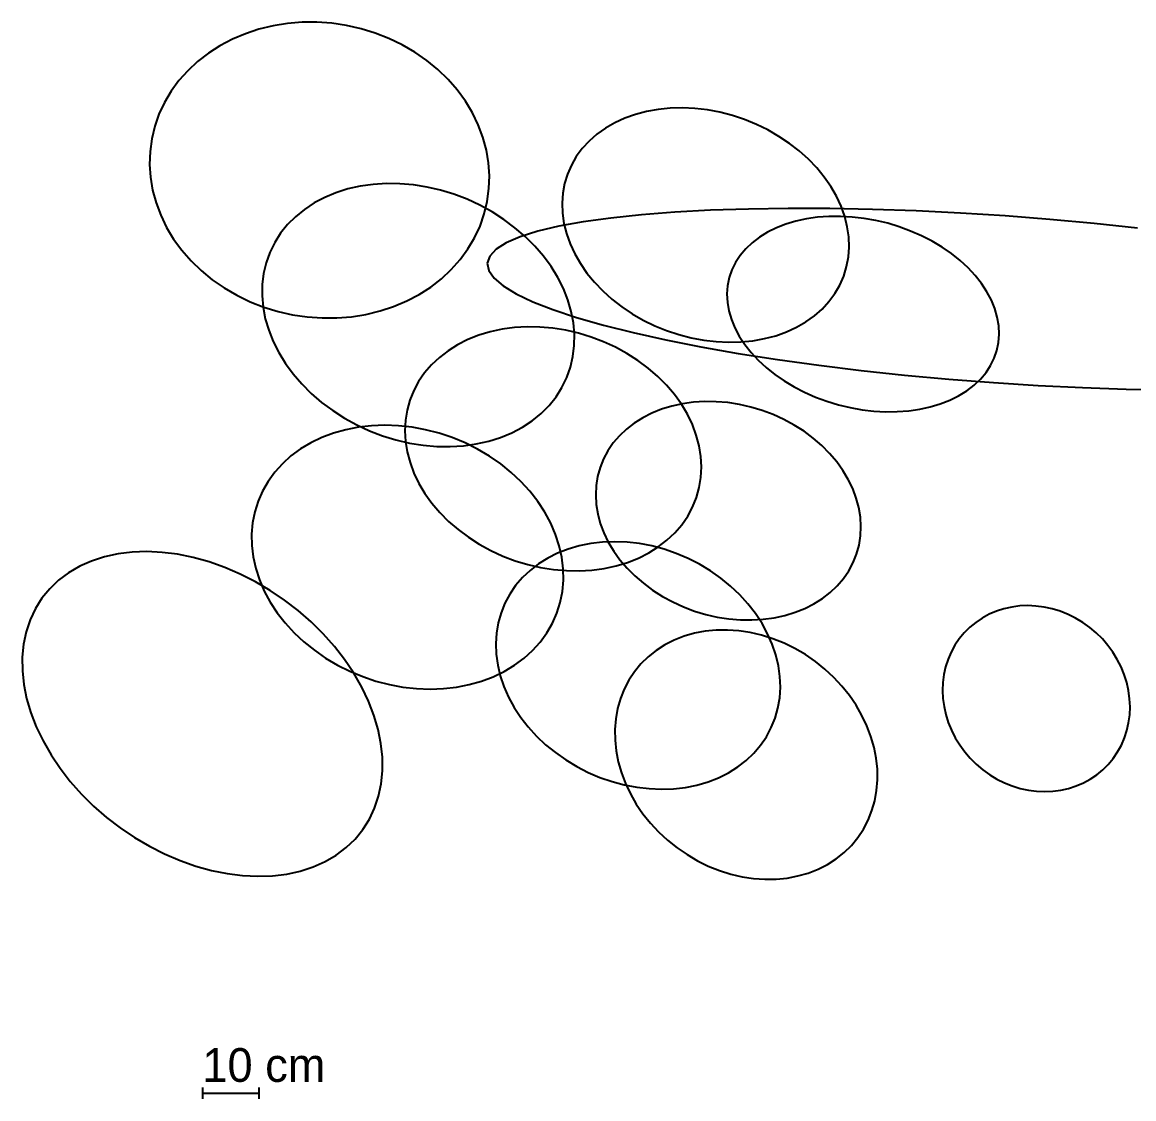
# Model space of a CAD drawing. Header units: metres. Extents: x -15408 to 24106, y -294024 to -273723.
# Drawn here: x -15408 to 4334, y -292849 to -273723 of the extents above; entities that cross this region are included whole.
import ezdxf

# ---------------------------------------------------------------- set-up
doc = ezdxf.new("R2010")
doc.units = ezdxf.units.M

msp = doc.modelspace()

# ---------------------------------------------------------------- linework, layer by layer
at = {"layer": 'LAYER'}
for p, q in [((-10952.88, -273786.1), (-11202.76, -273846.59)), ((-10696.73, -273745.11), (-10952.88, -273786.1)), ((-10436.24, -273723.95), (-10696.73, -273745.11)), ((-10173.41, -273722.77), (-10436.24, -273723.95)), ((-9910.24, -273741.59), (-10173.41, -273722.77)), ((-9648.72, -273780.25), (-9910.24, -273741.59)), ((-9390.85, -273838.47), (-9648.72, -273780.25)), ((-11444.46, -273926.14), (-11676.14, -274024.13)), ((-11202.76, -273846.59), (-11444.46, -273926.14)), ((-9138.59, -273915.8), (-9390.85, -273838.47)), ((-8893.86, -274011.66), (-9138.59, -273915.8)), ((-8658.52, -274125.31), (-8893.86, -274011.66)), ((-11896.04, -274139.82), (-12102.48, -274272.33)), ((-11676.14, -274024.13), (-11896.04, -274139.82)), ((-8434.37, -274255.89), (-8658.52, -274125.31)), ((-12102.48, -274272.33), (-12293.89, -274420.65)), ((-8223.1, -274402.4), (-8434.37, -274255.89)), ((-8026.34, -274563.74), (-8223.1, -274402.4)), ((-12468.83, -274583.65), (-12625.94, -274760.09)), ((-12293.89, -274420.65), (-12468.83, -274583.65)), ((-7845.57, -274738.66), (-8026.34, -274563.74)), ((-12625.94, -274760.09), (-12764.05, -274948.64)), ((-7682.17, -274925.85), (-7845.57, -274738.66)), ((-12764.05, -274948.64), (-12882.09, -275147.84)), ((-7537.38, -275123.88), (-7682.17, -274925.85)), ((-12882.09, -275147.84), (-12979.18, -275356.19)), ((-7412.31, -275331.23), (-7537.38, -275123.88)), ((-12979.18, -275356.19), (-13054.56, -275572.1)), ((-7307.91, -275546.34), (-7412.31, -275331.23)), ((-4516.68, -275359.89), (-4705.83, -275427.03)), ((-4318.05, -275307.7), (-4516.68, -275359.89)), ((-4111.45, -275270.88), (-4318.05, -275307.7)), ((-3898.46, -275249.7), (-4111.45, -275270.88)), ((-3680.69, -275244.32), (-3898.46, -275249.7)), ((-3459.79, -275254.78), (-3680.69, -275244.32)), ((-3237.46, -275281.01), (-3459.79, -275254.78)), ((-3015.39, -275322.8), (-3237.46, -275281.01)), ((-2795.26, -275379.83), (-3015.39, -275322.8)), ((-2578.75, -275451.67), (-2795.26, -275379.83)), ((-13054.56, -275572.1), (-13107.67, -275793.93)), ((-7224.97, -275767.56), (-7307.91, -275546.34)), ((-4884.05, -275508.63), (-5050, -275604.06)), ((-4705.83, -275427.03), (-4884.05, -275508.63)), ((-2367.5, -275537.78), (-2578.75, -275451.67)), ((-2163.13, -275637.5), (-2367.5, -275537.78)), ((-13107.67, -275793.93), (-13138.11, -276020)), ((-7164.13, -275993.21), (-7224.97, -275767.56)), ((-5202.41, -275712.59), (-5340.12, -275833.4)), ((-5050, -275604.06), (-5202.41, -275712.59)), ((-1967.19, -275750.07), (-2163.13, -275637.5)), ((-1781.18, -275874.63), (-1967.19, -275750.07)), ((-7125.84, -276221.58), (-7164.13, -275993.21)), ((-5462.08, -275965.57), (-5567.36, -276108.1)), ((-5340.12, -275833.4), (-5462.08, -275965.57)), ((-1606.5, -276010.24), (-1781.18, -275874.63)), ((-13138.11, -276020), (-13145.64, -276248.57)), ((-5567.36, -276108.1), (-5655.16, -276259.89)), ((-1444.48, -276155.86), (-1606.5, -276010.24)), ((-1296.37, -276310.39), (-1444.48, -276155.86)), ((-13145.64, -276248.57), (-13130.2, -276477.91)), ((-7110.4, -276450.92), (-7125.84, -276221.58)), ((-5655.16, -276259.89), (-5724.82, -276419.8)), ((-1163.28, -276472.64), (-1296.37, -276310.39)), ((-13130.2, -276477.91), (-13091.91, -276706.27)), ((-7117.93, -276679.49), (-7110.4, -276450.92)), ((-5724.82, -276419.8), (-5775.8, -276586.6)), ((-1046.24, -276641.39), (-1163.28, -276472.64)), ((-13091.91, -276706.27), (-13031.06, -276931.92)), ((-9835.9, -276751.88), (-10035.92, -276835.15)), ((-9624.75, -276685.16), (-9835.9, -276751.88)), ((-9404.08, -276635.48), (-9624.75, -276685.16)), ((-9175.57, -276603.22), (-9404.08, -276635.48)), ((-8940.95, -276588.64), (-9175.57, -276603.22)), ((-8702.01, -276591.84), (-8940.95, -276588.64)), ((-8460.57, -276612.8), (-8702.01, -276591.84)), ((-8218.47, -276651.36), (-8460.57, -276612.8)), ((-7977.56, -276707.22), (-8218.47, -276651.36)), ((-7739.65, -276779.96), (-7977.56, -276707.22)), ((-7506.57, -276869.02), (-7739.65, -276779.96)), ((-7148.36, -276905.55), (-7117.93, -276679.49)), ((-5807.72, -276759.03), (-5820.33, -276935.77)), ((-5775.8, -276586.6), (-5807.72, -276759.03)), ((-946.12, -276815.35), (-1046.24, -276641.39)), ((-13031.06, -276931.92), (-12948.12, -277153.15)), ((-10223.29, -276934.32), (-10396.58, -277048.64)), ((-10035.92, -276835.15), (-10223.29, -276934.32)), ((-7280.09, -276973.74), (-7506.57, -276869.02)), ((-7061.93, -277093.3), (-7280.09, -276973.74)), ((-7201.47, -277127.38), (-7148.36, -276905.55)), ((-7148.36, -276905.55), (-7148.36, -276905.55)), ((-5820.33, -276935.77), (-5813.54, -277115.49)), ((-863.7, -276993.19), (-946.12, -276815.35)), ((-12948.12, -277153.15), (-12843.72, -277368.25)), ((-10554.47, -277177.25), (-10695.77, -277319.15)), ((-10396.58, -277048.64), (-10554.47, -277177.25)), ((-7276.86, -277343.3), (-7201.47, -277127.38)), ((-6853.75, -277226.81), (-7061.93, -277093.3)), ((-5813.54, -277115.49), (-5787.4, -277296.8)), ((-4410.2, -277144.17), (-4952.87, -277201.59)), ((-3819.16, -277098.16), (-4410.2, -277144.17)), ((-3184.25, -277063.93), (-3819.16, -277098.16)), ((-2510.28, -277041.71), (-3184.25, -277063.93)), ((-1802.4, -277031.69), (-2510.28, -277041.71)), ((-1065.99, -277033.95), (-1802.4, -277031.69)), ((-1081.38, -277173.46), (-1283.01, -277188.37)), ((-875.12, -277171.74), (-1081.38, -277173.46)), ((-306.66, -277048.45), (-1065.99, -277033.95)), ((-665.8, -277183.22), (-875.12, -277171.74)), ((-799.59, -277173.57), (-863.7, -276993.19)), ((-754.3, -277355.11), (-799.59, -277173.57)), ((469.82, -277075.1), (-306.66, -277048.45)), ((1257.53, -277113.69), (469.82, -277075.1)), ((2050.48, -277163.93), (1257.53, -277113.69)), ((2842.64, -277225.43), (2050.48, -277163.93)), ((-12843.72, -277368.25), (-12718.65, -277575.61)), ((-10695.77, -277319.15), (-10819.39, -277473.28)), ((-7373.94, -277551.65), (-7276.86, -277343.3)), ((-6657.14, -277373.24), (-6853.75, -277226.81)), ((-6473.59, -277531.48), (-6657.14, -277373.24)), ((-5876.95, -277348.84), (-6251.34, -277437.56)), ((-5443.03, -277269.99), (-5876.95, -277348.84)), ((-5787.4, -277296.8), (-5742.1, -277478.34)), ((-4952.87, -277201.59), (-5443.03, -277269.99)), ((-1845.04, -277310.64), (-2013.35, -277376.21)), ((-1666.3, -277257.23), (-1845.04, -277310.64)), ((-1478.48, -277216.37), (-1666.3, -277257.23)), ((-1283.01, -277188.37), (-1478.48, -277216.37)), ((-728.15, -277536.43), (-754.3, -277355.11)), ((-455.01, -277207.82), (-665.8, -277183.22)), ((-244.37, -277245.36), (-455.01, -277207.82)), ((-35.47, -277295.54), (-244.37, -277245.36)), ((170.1, -277357.98), (-35.47, -277295.54)), ((370.77, -277432.22), (170.1, -277357.98)), ((3627.98, -277297.73), (2842.64, -277225.43)), ((4400.52, -277380.28), (3627.98, -277297.73)), ((-10819.39, -277473.28), (-10924.4, -277638.46)), ((-7491.99, -277750.85), (-7373.94, -277551.65)), ((-6563.33, -277535.45), (-6810.57, -277641.78)), ((-6251.34, -277437.56), (-6563.33, -277535.45)), ((-6304.5, -277700.33), (-6473.59, -277531.48)), ((-5742.1, -277478.34), (-5678, -277658.72)), ((-2313.6, -277541.7), (-2443.26, -277640.37)), ((-2169.93, -277453.42), (-2313.6, -277541.7)), ((-2013.35, -277376.21), (-2169.93, -277453.42)), ((-721.36, -277716.14), (-728.15, -277536.43)), ((565.02, -277517.67), (370.77, -277432.22)), ((751.36, -277613.7), (565.02, -277517.67)), ((-12718.65, -277575.61), (-12573.87, -277773.63)), ((-10924.4, -277638.46), (-11009.99, -277813.43)), ((-7630.09, -277939.39), (-7491.99, -277750.85)), ((-6991.16, -277755.74), (-7103.73, -277876.47)), ((-6810.57, -277641.78), (-6991.16, -277755.74)), ((-6151.15, -277878.5), (-6304.5, -277700.33)), ((-5678, -277658.72), (-5595.58, -277836.56)), ((-2557.94, -277748.68), (-2656.74, -277865.8)), ((-2443.26, -277640.37), (-2557.94, -277748.68)), ((-733.97, -277892.88), (-721.36, -277716.14)), ((928.38, -277719.57), (751.36, -277613.7)), ((1094.74, -277834.48), (928.38, -277719.57)), ((-12573.87, -277773.63), (-12410.47, -277960.82)), ((-12410.47, -277960.82), (-12229.7, -278135.75)), ((-11009.99, -277813.43), (-11075.52, -277996.86)), ((-7787.21, -278115.83), (-7630.09, -277939.39)), ((-7103.73, -277876.47), (-7147.43, -278003.03)), ((-6014.73, -278064.63), (-6151.15, -277878.5)), ((-5595.58, -277836.56), (-5495.46, -278010.52)), ((-2656.74, -277865.8), (-2738.94, -277990.85)), ((-765.89, -278065.31), (-733.97, -277892.88)), ((1249.16, -277957.56), (1094.74, -277834.48)), ((1390.47, -278087.85), (1249.16, -277957.56)), ((-12229.7, -278135.75), (-12032.93, -278297.09)), ((-11075.52, -277996.86), (-11120.49, -278187.35)), ((-7962.14, -278278.84), (-7787.21, -278115.83)), ((-7147.43, -278003.03), (-7121.92, -278134.47)), ((-7121.92, -278134.47), (-7027.4, -278269.79)), ((-5896.25, -278257.32), (-6014.73, -278064.63)), ((-5495.46, -278010.52), (-5378.41, -278179.27)), ((-2803.88, -278122.87), (-2851.1, -278260.85)), ((-2738.94, -277990.85), (-2803.88, -278122.87)), ((-816.87, -278232.12), (-765.89, -278065.31)), ((1517.6, -278224.38), (1390.47, -278087.85)), ((-12032.93, -278297.09), (-11821.67, -278443.6)), ((-11120.49, -278187.35), (-11144.55, -278383.46)), ((-8153.56, -278427.16), (-7962.14, -278278.84)), ((-7027.4, -278269.79), (-6864.58, -278407.96)), ((-5796.63, -278455.08), (-5896.25, -278257.32)), ((-5378.41, -278179.27), (-5245.33, -278341.52)), ((-5245.33, -278341.52), (-5097.21, -278496.05)), ((-2851.1, -278260.85), (-2880.21, -278403.76)), ((-886.53, -278392.02), (-816.87, -278232.12)), ((-816.87, -278232.12), (-816.87, -278232.12)), ((1629.58, -278366.11), (1517.6, -278224.38)), ((-11821.67, -278443.6), (-11597.51, -278574.18)), ((-11144.55, -278383.46), (-11147.52, -278583.7)), ((-8579.9, -278675.36), (-8360, -278559.67)), ((-8360, -278559.67), (-8153.56, -278427.16)), ((-6864.58, -278407.96), (-6634.71, -278547.93)), ((-6634.71, -278547.93), (-6339.53, -278688.62)), ((-5716.61, -278656.43), (-5796.63, -278455.08)), ((-5097.21, -278496.05), (-4935.2, -278641.67)), ((-2880.21, -278403.76), (-2891.01, -278550.49)), ((-2891.01, -278550.49), (-2883.41, -278699.93)), ((-1079.62, -278686.34), (-974.34, -278543.81)), ((-974.34, -278543.81), (-886.53, -278392.02)), ((1725.55, -278511.95), (1629.58, -278366.11)), ((1804.78, -278660.8), (1725.55, -278511.95)), ((-11597.51, -278574.18), (-11362.18, -278687.83)), ((-11362.18, -278687.83), (-11117.45, -278783.69)), ((-11147.52, -278583.7), (-11129.38, -278786.53)), ((-8811.58, -278773.35), (-8579.9, -278675.36)), ((-6339.53, -278688.62), (-5981.29, -278828.98)), ((-5656.82, -278859.82), (-5716.61, -278656.43)), ((-4935.2, -278641.67), (-4760.52, -278777.28)), ((-2883.41, -278699.93), (-2857.46, -278850.96)), ((-1201.58, -278818.51), (-1079.62, -278686.34)), ((1866.68, -278811.52), (1804.78, -278660.8)), ((-11129.38, -278786.53), (-11090.26, -278990.41)), ((-11117.45, -278783.69), (-10865.19, -278861.02)), ((-10865.19, -278861.02), (-10607.32, -278919.24)), ((-10607.32, -278919.24), (-10345.8, -278957.9)), ((-9819.79, -278975.54), (-9559.31, -278954.38)), ((-9559.31, -278954.38), (-9303.15, -278913.39)), ((-9303.15, -278913.39), (-9053.28, -278852.89)), ((-9053.28, -278852.89), (-8811.58, -278773.35)), ((-5981.29, -278828.98), (-5562.72, -278967.93)), ((-5617.71, -279063.7), (-5656.82, -278859.82)), ((-4760.52, -278777.28), (-4574.5, -278901.84)), ((-4574.5, -278901.84), (-4378.56, -279014.41)), ((-2857.46, -278850.96), (-2813.37, -279002.4)), ((-1491.69, -279047.85), (-1339.28, -278939.32)), ((-1339.28, -278939.32), (-1201.58, -278818.51)), ((1910.77, -278962.97), (1866.68, -278811.52)), ((-11090.26, -278990.41), (-11030.47, -279193.8)), ((-10345.8, -278957.9), (-10082.62, -278976.72)), ((-10082.62, -278976.72), (-9819.79, -278975.54)), ((-6665.82, -279148.81), (-6884.77, -279178.28)), ((-6441.64, -279135.73), (-6665.82, -279148.81)), ((-6213.92, -279139.15), (-6441.64, -279135.73)), ((-5984.42, -279159.03), (-6213.92, -279139.15)), ((-5599.57, -279266.53), (-5617.71, -279063.7)), ((-5562.72, -278967.93), (-5087.01, -279104.42)), ((-5087.01, -279104.42), (-4557.77, -279237.4)), ((-4378.56, -279014.41), (-4174.19, -279114.13)), ((-4174.19, -279114.13), (-3962.95, -279200.24)), ((-2813.37, -279002.4), (-2751.47, -279153.13)), ((-1835.87, -279224.88), (-1657.64, -279143.28)), ((-1657.64, -279143.28), (-1491.69, -279047.85)), ((1936.71, -279113.99), (1910.77, -278962.97)), ((1944.32, -279263.44), (1936.71, -279113.99)), ((-11030.47, -279193.8), (-10950.46, -279395.14)), ((-7300.37, -279285.37), (-7493.85, -279362.18)), ((-7096.83, -279223.91), (-7300.37, -279285.37)), ((-6884.77, -279178.28), (-7096.83, -279223.91)), ((-5754.87, -279195.22), (-5984.42, -279159.03)), ((-5527.02, -279247.45), (-5754.87, -279195.22)), ((-5602.54, -279466.77), (-5599.57, -279266.53)), ((-5302.6, -279315.32), (-5527.02, -279247.45)), ((-5083.32, -279398.31), (-5302.6, -279315.32)), ((-4557.77, -279237.4), (-3979.02, -279365.87)), ((-3962.95, -279200.24), (-3746.44, -279272.08)), ((-3746.44, -279272.08), (-3526.31, -279329.12)), ((-3526.31, -279329.12), (-3304.23, -279370.9)), ((-2751.47, -279153.13), (-2672.24, -279301.97)), ((-2672.24, -279301.97), (-2576.27, -279447.82)), ((-2430.24, -279381.03), (-2223.64, -279344.21)), ((-2223.64, -279344.21), (-2025.01, -279292.02)), ((-2025.01, -279292.02), (-1835.87, -279224.88)), ((1933.52, -279410.17), (1944.32, -279263.44)), ((-10950.46, -279395.14), (-10850.84, -279592.91)), ((-7675.8, -279453.75), (-7844.82, -279559.4)), ((-7493.85, -279362.18), (-7675.8, -279453.75)), ((-5626.6, -279662.88), (-5602.54, -279466.77)), ((-4870.86, -279495.8), (-5083.32, -279398.31)), ((-4666.83, -279607.04), (-4870.86, -279495.8)), ((-3979.02, -279365.87), (-3355.19, -279488.84)), ((-3355.19, -279488.84), (-2691.01, -279605.39)), ((-3304.23, -279370.9), (-3081.9, -279397.13)), ((-3081.9, -279397.13), (-2861.01, -279407.59)), ((-2861.01, -279407.59), (-2643.24, -279402.21)), ((-2643.24, -279402.21), (-2430.24, -279381.03)), ((-2576.27, -279447.82), (-2464.29, -279589.54)), ((1904.4, -279553.07), (1933.52, -279410.17)), ((-10850.84, -279592.91), (-10732.36, -279785.59)), ((-7999.65, -279678.31), (-8139.08, -279809.58)), ((-7844.82, -279559.4), (-7999.65, -279678.31)), ((-5671.56, -279853.37), (-5626.6, -279662.88)), ((-4472.77, -279731.18), (-4666.83, -279607.04)), ((-4290.18, -279867.28), (-4472.77, -279731.18)), ((-2691.01, -279605.39), (-1991.53, -279714.62)), ((-2464.29, -279589.54), (-2337.17, -279726.07)), ((-2337.17, -279726.07), (-2195.85, -279856.37)), ((-1991.53, -279714.62), (-1262.09, -279815.7)), ((1792.24, -279823.08), (1857.19, -279691.06)), ((1857.19, -279691.06), (1904.4, -279553.07)), ((1904.4, -279553.07), (1904.4, -279553.07)), ((-10732.36, -279785.59), (-10595.93, -279971.73)), ((-8139.08, -279809.58), (-8262.08, -279952.22)), ((-5737.09, -280036.8), (-5671.56, -279853.37)), ((-4120.43, -280014.3), (-4290.18, -279867.28)), ((-2195.85, -279856.37), (-2041.43, -279979.44)), ((-1262.09, -279815.7), (-508.23, -279907.86)), ((-508.23, -279907.86), (264.3, -279990.41)), ((1710.05, -279948.12), (1792.24, -279823.08)), ((-10595.93, -279971.73), (-10442.59, -280149.9)), ((-8367.69, -280105.13), (-8455.12, -280267.15)), ((-8262.08, -279952.22), (-8367.69, -280105.13)), ((-5822.69, -280211.77), (-5737.09, -280036.8)), ((-5737.09, -280036.8), (-5737.09, -280036.8)), ((-3964.82, -280171.13), (-4120.43, -280014.3)), ((-2041.43, -279979.44), (-1875.08, -280094.35)), ((-1875.08, -280094.35), (-1698.05, -280200.22)), ((264.3, -279990.41), (1049.64, -280062.71)), ((1049.64, -280062.71), (1841.8, -280124.21)), ((1496.57, -280173.55), (1611.25, -280065.25)), ((1611.25, -280065.25), (1710.05, -279948.12)), ((1841.8, -280124.21), (2634.75, -280174.45)), ((-10442.59, -280149.9), (-10273.5, -280318.75)), ((-10273.5, -280318.75), (-10089.95, -280476.99)), ((-8455.12, -280267.15), (-8523.69, -280437.06)), ((-5927.7, -280376.95), (-5822.69, -280211.77)), ((-3824.54, -280336.57), (-3964.82, -280171.13)), ((-3700.65, -280509.36), (-3824.54, -280336.57)), ((-1698.05, -280200.22), (-1511.71, -280296.25)), ((-1511.71, -280296.25), (-1317.46, -280381.71)), ((1223.24, -280360.5), (1366.91, -280272.22)), ((1366.91, -280272.22), (1496.57, -280173.55)), ((2634.75, -280174.45), (3422.47, -280213.04)), ((3422.47, -280213.04), (4198.95, -280239.69)), ((4198.95, -280239.69), (4958.28, -280254.2)), ((-10089.95, -280476.99), (-9893.34, -280623.42)), ((-8523.69, -280437.06), (-8572.9, -280613.55)), ((-6192.61, -280672.98), (-6051.32, -280531.08)), ((-6051.32, -280531.08), (-5927.7, -280376.95)), ((-3680.77, -280500.8), (-3870.36, -280542.19)), ((-3594.09, -280688.19), (-3700.65, -280509.36)), ((-3484.99, -280473.87), (-3680.77, -280500.8)), ((-3284.51, -280461.61), (-3484.99, -280473.87)), ((-3080.85, -280464.12), (-3284.51, -280461.61)), ((-2875.57, -280481.37), (-3080.85, -280464.12)), ((-2670.22, -280513.23), (-2875.57, -280481.37)), ((-2466.38, -280559.46), (-2670.22, -280513.23)), ((-1317.46, -280381.71), (-1116.79, -280455.94)), ((-1116.79, -280455.94), (-911.22, -280518.39)), ((-911.22, -280518.39), (-702.32, -280568.57)), ((719.61, -280556.7), (898.35, -280503.28)), ((898.35, -280503.28), (1066.66, -280437.72)), ((1066.66, -280437.72), (1223.24, -280360.5)), ((-9893.34, -280623.42), (-9685.16, -280756.93)), ((-8572.9, -280613.55), (-8602.36, -280795.29)), ((-6350.51, -280801.59), (-6192.61, -280672.98)), ((-4225.25, -280667), (-4387.85, -280749.48)), ((-4052.31, -280597.73), (-4225.25, -280667)), ((-3870.36, -280542.19), (-4052.31, -280597.73)), ((-3505.67, -280871.69), (-3594.09, -280688.19)), ((-2265.58, -280619.71), (-2466.38, -280559.46)), ((-2069.36, -280693.53), (-2265.58, -280619.71)), ((-1879.22, -280780.34), (-2069.36, -280693.53)), ((-702.32, -280568.57), (-491.68, -280606.1)), ((-491.68, -280606.1), (-280.89, -280630.7)), ((-280.89, -280630.7), (-71.58, -280642.19)), ((-71.58, -280642.19), (134.68, -280640.47)), ((134.68, -280640.47), (336.32, -280625.55)), ((336.32, -280625.55), (531.79, -280597.56)), ((531.79, -280597.56), (719.61, -280556.7)), ((-9685.16, -280756.93), (-9467, -280876.49)), ((-9436.33, -280917.39), (-9662.23, -280961.39)), ((-9467, -280876.49), (-9240.52, -280981.21)), ((-9203.8, -280890.96), (-9436.33, -280917.39)), ((-8966.4, -280882.3), (-9203.8, -280890.96)), ((-8725.95, -280891.48), (-8966.4, -280882.3)), ((-8484.27, -280918.44), (-8725.95, -280891.48)), ((-8602.36, -280795.29), (-8611.85, -280980.88)), ((-8243.2, -280962.95), (-8484.27, -280918.44)), ((-6711.17, -281015.08), (-6523.8, -280915.91)), ((-6523.8, -280915.91), (-6350.51, -280801.59)), ((-4538.88, -280844.52), (-4677.18, -280951.41)), ((-4387.85, -280749.48), (-4538.88, -280844.52)), ((-3436.08, -281058.47), (-3505.67, -280871.69)), ((-1696.59, -280879.48), (-1879.22, -280780.34)), ((-1522.88, -280990.22), (-1696.59, -280879.48)), ((-10087.32, -281100.64), (-10283.27, -281194.82)), ((-9879.78, -281022.63), (-10087.32, -281100.64)), ((-9662.23, -280961.39), (-9879.78, -281022.63)), ((-9240.52, -280981.21), (-9007.44, -281070.27)), ((-9007.44, -281070.27), (-8769.53, -281143.01)), ((-8611.85, -280980.88), (-8601.29, -281168.93)), ((-8004.58, -281024.69), (-8243.2, -280962.95)), ((-7770.22, -281103.19), (-8004.58, -281024.69)), ((-7541.91, -281197.84), (-7770.22, -281103.19)), ((-7122.34, -281165.07), (-6911.19, -281098.35)), ((-6911.19, -281098.35), (-6711.17, -281015.08)), ((-4801.71, -281069.34), (-4911.52, -281197.41)), ((-4677.18, -280951.41), (-4801.71, -281069.34)), ((-3385.83, -281247.11), (-3436.08, -281058.47)), ((-1359.39, -281111.69), (-1522.88, -280990.22)), ((-1207.38, -281242.98), (-1359.39, -281111.69)), ((-10466.14, -281304.47), (-10634.55, -281428.74)), ((-10283.27, -281194.82), (-10466.14, -281304.47)), ((-8769.53, -281143.01), (-8528.61, -281198.87)), ((-8601.29, -281168.93), (-8570.78, -281357.99)), ((-8528.61, -281198.87), (-8286.51, -281237.43)), ((-8286.51, -281237.43), (-8045.08, -281258.39)), ((-8045.08, -281258.39), (-7806.14, -281261.59)), ((-7806.14, -281261.59), (-7571.52, -281247.01)), ((-7571.52, -281247.01), (-7343.01, -281214.75)), ((-7321.39, -281307.94), (-7541.91, -281197.84)), ((-7343.01, -281214.75), (-7122.34, -281165.07)), ((-7110.33, -281432.63), (-7321.39, -281307.94)), ((-4911.52, -281197.41), (-5005.77, -281334.64)), ((-3355.32, -281436.17), (-3385.83, -281247.11)), ((-1068.01, -281383.08), (-1207.38, -281242.98)), ((-10634.55, -281428.74), (-10787.2, -281566.7)), ((-8570.78, -281357.99), (-8520.53, -281546.63)), ((-6910.34, -281570.97), (-7110.33, -281432.63)), ((-5083.74, -281479.99), (-5144.85, -281632.35)), ((-5005.77, -281334.64), (-5083.74, -281479.99)), ((-3344.76, -281624.22), (-3355.32, -281436.17)), ((-942.32, -281530.93), (-1068.01, -281383.08)), ((-10922.94, -281717.28), (-11040.73, -281879.35)), ((-10787.2, -281566.7), (-10922.94, -281717.28)), ((-8520.53, -281546.63), (-8450.93, -281733.41)), ((-6722.94, -281721.91), (-6910.34, -281570.97)), ((-5144.85, -281632.35), (-5188.62, -281790.57)), ((-3354.25, -281809.81), (-3344.76, -281624.22)), ((-831.29, -281685.41), (-942.32, -281530.93)), ((-735.75, -281845.34), (-831.29, -281685.41)), ((-11040.73, -281879.35), (-11139.67, -282051.67)), ((-8450.93, -281733.41), (-8362.52, -281916.91)), ((-6549.55, -281884.3), (-6722.94, -281721.91)), ((-6391.51, -282056.9), (-6549.55, -281884.3)), ((-5188.62, -281790.57), (-5214.72, -281953.43)), ((-3383.71, -281991.55), (-3354.25, -281809.81)), ((-656.44, -282009.51), (-735.75, -281845.34)), ((-11139.67, -282051.67), (-11219.02, -282232.93)), ((-8362.52, -281916.91), (-8255.96, -282095.74)), ((-8255.96, -282095.74), (-8132.07, -282268.53)), ((-6250, -282238.4), (-6391.51, -282056.9)), ((-5214.72, -281953.43), (-5222.96, -282119.71)), ((-3432.91, -282168.04), (-3383.71, -281991.55)), ((-593.95, -282176.65), (-656.44, -282009.51)), ((-11219.02, -282232.93), (-11278.17, -282421.75)), ((-8132.07, -282268.53), (-7991.78, -282433.97)), ((-6126.11, -282427.42), (-6250, -282238.4)), ((-5222.96, -282119.71), (-5213.27, -282288.13)), ((-5213.27, -282288.13), (-5185.73, -282457.41)), ((-3501.49, -282337.95), (-3432.91, -282168.04)), ((-3432.91, -282168.04), (-3432.91, -282168.04)), ((-548.76, -282345.51), (-593.95, -282176.65)), ((-11278.17, -282421.75), (-11316.67, -282616.69)), ((-7991.78, -282433.97), (-7836.18, -282590.8)), ((-6020.78, -282622.52), (-6126.11, -282427.42)), ((-5185.73, -282457.41), (-5140.54, -282626.26)), ((-3694.53, -282652.88), (-3588.92, -282499.97)), ((-3588.92, -282499.97), (-3501.49, -282337.95)), ((-521.21, -282514.79), (-548.76, -282345.51)), ((-11316.67, -282616.69), (-11334.23, -282816.27)), ((-7836.18, -282590.8), (-7666.43, -282737.82)), ((-5934.81, -282822.22), (-6020.78, -282622.52)), ((-5140.54, -282626.26), (-5078.05, -282793.41)), ((-3817.52, -282795.52), (-3694.53, -282652.88)), ((-511.52, -282683.21), (-521.21, -282514.79)), ((-519.76, -282849.48), (-511.52, -282683.21)), ((-11334.23, -282816.27), (-11330.71, -283018.97)), ((-7666.43, -282737.82), (-7483.83, -282873.92)), ((-7483.83, -282873.92), (-7289.78, -282998.06)), ((-5868.86, -283024.99), (-5934.81, -282822.22)), ((-5078.05, -282793.41), (-4998.73, -282957.57)), ((-3956.96, -282926.79), (-3817.52, -282795.52)), ((-545.86, -283012.35), (-519.76, -282849.48)), ((-11330.71, -283018.97), (-11306.13, -283223.25)), ((-7289.78, -282998.06), (-7085.75, -283109.3)), ((-5711.44, -283081.53), (-5898.52, -283154.39)), ((-5823.42, -283229.29), (-5868.86, -283024.99)), ((-5514.91, -283024.4), (-5711.44, -283081.53)), ((-5310.42, -282983.45), (-5514.91, -283024.4)), ((-5099.54, -282958.99), (-5310.42, -282983.45)), ((-4883.86, -282951.19), (-5099.54, -282958.99)), ((-4998.73, -282957.57), (-4903.19, -283117.5)), ((-4665.03, -282960.13), (-4883.86, -282951.19)), ((-4444.71, -282985.73), (-4665.03, -282960.13)), ((-4224.58, -283027.8), (-4444.71, -282985.73)), ((-4280.81, -283151.35), (-4111.78, -283045.7)), ((-4006.32, -283086.02), (-4224.58, -283027.8)), ((-4111.78, -283045.7), (-3956.96, -282926.79)), ((-3791.58, -283159.94), (-4006.32, -283086.02)), ((-589.64, -283170.56), (-545.86, -283012.35)), ((-14174.82, -283294.68), (-14387.55, -283389.15)), ((-13947.12, -283220.9), (-14174.82, -283294.68)), ((-13706.19, -283168.36), (-13947.12, -283220.9)), ((-13453.86, -283137.46), (-13706.19, -283168.36)), ((-13192.06, -283128.44), (-13453.86, -283137.46)), ((-12922.76, -283141.37), (-13192.06, -283128.44)), ((-12648.04, -283176.14), (-12922.76, -283141.37)), ((-12369.96, -283232.51), (-12648.04, -283176.14)), ((-12090.66, -283310.02), (-12369.96, -283232.51)), ((-11306.13, -283223.25), (-11260.7, -283427.55)), ((-7085.75, -283109.3), (-6873.28, -283206.79)), ((-6873.28, -283206.79), (-6654.01, -283289.78)), ((-6654.01, -283289.78), (-6429.59, -283357.65)), ((-6074.72, -283242.44), (-6238.71, -283345)), ((-5898.52, -283154.39), (-6074.72, -283242.44)), ((-5798.85, -283433.57), (-5823.42, -283229.29)), ((-4903.19, -283117.5), (-4792.16, -283271.98)), ((-4792.16, -283271.98), (-4666.48, -283419.83)), ((-4656.24, -283319.73), (-4462.76, -283242.92)), ((-4462.76, -283242.92), (-4280.81, -283151.35)), ((-3582, -283249.01), (-3791.58, -283159.94)), ((-3379.18, -283352.54), (-3582, -283249.01)), ((-650.74, -283322.93), (-589.64, -283170.56)), ((-589.64, -283170.56), (-589.64, -283170.56)), ((-14387.55, -283389.15), (-14583.71, -283503.58)), ((-11812.26, -283408.11), (-12090.66, -283310.02)), ((-11536.87, -283526.01), (-11812.26, -283408.11)), ((-11260.7, -283427.55), (-11194.75, -283630.32)), ((-6389.23, -283461.3), (-6525.14, -283590.44)), ((-6429.59, -283357.65), (-6201.74, -283409.88)), ((-6238.71, -283345), (-6389.23, -283461.3)), ((-6201.74, -283409.88), (-5972.19, -283446.07)), ((-5972.19, -283446.07), (-5742.68, -283465.95)), ((-5795.33, -283636.27), (-5798.85, -283433.57)), ((-5742.68, -283465.95), (-5514.97, -283469.36)), ((-5514.97, -283469.36), (-5290.79, -283456.29)), ((-5290.79, -283456.29), (-5071.83, -283426.82)), ((-5071.83, -283426.82), (-4859.78, -283381.18)), ((-4859.78, -283381.18), (-4656.24, -283319.73)), ((-4666.48, -283419.83), (-4527.1, -283559.94)), ((-3184.65, -283469.75), (-3379.18, -283352.54)), ((-2999.91, -283599.74), (-3184.65, -283469.75)), ((-822.97, -283605.51), (-728.72, -283468.28)), ((-728.72, -283468.28), (-650.74, -283322.93)), ((-14761.78, -283637.11), (-14920.42, -283788.71)), ((-14583.71, -283503.58), (-14761.78, -283637.11)), ((-11266.6, -283662.83), (-11536.87, -283526.01)), ((-11003.49, -283817.54), (-11266.6, -283662.83)), ((-11194.75, -283630.32), (-11108.78, -283830.02)), ((-6525.14, -283590.44), (-6645.41, -283731.45)), ((-5812.89, -283835.85), (-5795.33, -283636.27)), ((-4527.1, -283559.94), (-4375.09, -283691.23)), ((-4375.09, -283691.23), (-4211.61, -283812.7)), ((-2826.35, -283741.52), (-2999.91, -283599.74)), ((-932.77, -283733.57), (-822.97, -283605.51)), ((-14920.42, -283788.71), (-15058.43, -283957.23)), ((-11108.78, -283830.02), (-11003.45, -284025.12)), ((-10749.55, -283988.94), (-11003.49, -283817.54)), ((-6749.12, -283883.26), (-6835.48, -284044.7)), ((-6645.41, -283731.45), (-6749.12, -283883.26)), ((-5851.39, -284030.79), (-5812.89, -283835.85)), ((-4211.61, -283812.7), (-4037.89, -283923.43)), ((-2665.29, -283894.03), (-2826.35, -283741.52)), ((-1195.61, -283958.39), (-1057.3, -283851.5)), ((-1057.3, -283851.5), (-932.77, -283733.57)), ((-15058.43, -283957.23), (-15174.74, -284141.4)), ((-11003.45, -284025.12), (-10879.56, -284214.14)), ((-10506.72, -284175.75), (-10749.55, -283988.94)), ((-6835.48, -284044.7), (-6903.84, -284214.55)), ((-5910.54, -284219.61), (-5851.39, -284030.79)), ((-4037.89, -283923.43), (-3855.27, -284022.58)), ((-3855.27, -284022.58), (-3665.12, -284109.39)), ((-2517.97, -284056.08), (-2665.29, -283894.03)), ((-2385.5, -284226.46), (-2517.97, -284056.08)), ((-1509.24, -284135.91), (-1346.64, -284053.44)), ((-1346.64, -284053.44), (-1195.61, -283958.39)), ((2452.24, -284087.78), (2308.3, -284093.92)), ((2597.33, -284094.21), (2452.24, -284087.78)), ((-15174.74, -284141.4), (-15268.48, -284339.8)), ((-10879.56, -284214.14), (-10738.05, -284395.64)), ((-10276.84, -284376.53), (-10506.72, -284175.75)), ((-6903.84, -284214.55), (-6953.67, -284391.52)), ((-5989.89, -284400.87), (-5910.54, -284219.61)), ((-5910.54, -284219.61), (-5910.54, -284219.61)), ((-3665.12, -284109.39), (-3468.9, -284183.2)), ((-3468.9, -284183.2), (-3268.11, -284243.45)), ((-3268.11, -284243.45), (-3064.26, -284289.69)), ((-2268.89, -284403.87), (-2385.5, -284226.46)), ((-2053.71, -284302.12), (-1864.13, -284260.72)), ((-1864.13, -284260.72), (-1682.17, -284205.18)), ((-1682.17, -284205.18), (-1509.24, -284135.91)), ((1765.6, -284241.79), (1643.35, -284308.18)), ((1894.21, -284186.8), (1765.6, -284241.79)), ((2028.22, -284143.62), (1894.21, -284186.8)), ((2166.6, -284112.58), (2028.22, -284143.62)), ((2308.3, -284093.92), (2166.6, -284112.58)), ((2742.45, -284113.15), (2597.33, -284094.21)), ((2886.52, -284144.47), (2742.45, -284113.15)), ((3028.42, -284187.93), (2886.52, -284144.47)), ((3167.08, -284243.19), (3028.42, -284187.93)), ((3301.45, -284309.83), (3167.08, -284243.19)), ((-15268.48, -284339.8), (-15338.93, -284550.93)), ((-10738.05, -284395.64), (-10580.01, -284568.24)), ((-10061.66, -284589.77), (-10276.84, -284376.53)), ((-6953.67, -284391.52), (-6984.59, -284574.26)), ((-6088.83, -284573.19), (-5989.89, -284400.87)), ((-3064.26, -284289.69), (-2858.92, -284321.55)), ((-2858.92, -284321.55), (-2653.63, -284338.8)), ((-2653.63, -284338.8), (-2449.98, -284341.3)), ((-2449.98, -284341.3), (-2249.49, -284329.05)), ((-2169.03, -284586.95), (-2268.89, -284403.87)), ((-2249.49, -284329.05), (-2053.71, -284302.12)), ((1421.64, -284473.04), (1323.86, -284570.26)), ((1528.4, -284385.46), (1421.64, -284473.04)), ((1643.35, -284308.18), (1528.4, -284385.46)), ((3430.5, -284387.35), (3301.45, -284309.83)), ((3553.25, -284475.16), (3430.5, -284387.35)), ((3668.76, -284572.59), (3553.25, -284475.16)), ((-15338.93, -284550.93), (-15385.56, -284773.18)), ((-10580.01, -284568.24), (-10406.62, -284730.63)), ((-9862.82, -284813.82), (-10061.66, -284589.77)), ((-6984.59, -284574.26), (-6996.37, -284761.37)), ((-6206.62, -284735.26), (-6088.83, -284573.19)), ((-3653.6, -284632.05), (-3828.57, -284700.73)), ((-3470.22, -284579.38), (-3653.6, -284632.05)), ((-3279.85, -284543.11), (-3470.22, -284579.38)), ((-3083.92, -284523.52), (-3279.85, -284543.11)), ((-2883.92, -284520.77), (-3083.92, -284523.52)), ((-2681.39, -284534.86), (-2883.92, -284520.77)), ((-2477.86, -284565.7), (-2681.39, -284534.86)), ((-2274.87, -284613.05), (-2477.86, -284565.7)), ((-2073.98, -284676.55), (-2274.87, -284613.05)), ((-2086.68, -284774.32), (-2169.03, -284586.95)), ((-1876.71, -284755.71), (-2073.98, -284676.55)), ((1235.81, -284676.37), (1158.16, -284790.57)), ((1323.86, -284570.26), (1235.81, -284676.37)), ((3776.17, -284678.89), (3668.76, -284572.59)), ((3874.64, -284793.27), (3776.17, -284678.89)), ((-15385.56, -284773.18), (-15408.01, -285004.86)), ((-10406.62, -284730.63), (-10219.22, -284881.57)), ((-9681.83, -285047), (-9862.82, -284813.82)), ((-6996.37, -284761.37), (-6988.93, -284951.44)), ((-6342.36, -284885.84), (-6206.62, -284735.26)), ((-3993.81, -284784.89), (-4148.06, -284883.89)), ((-3828.57, -284700.73), (-3993.81, -284784.89)), ((-2022.46, -284964.54), (-2086.68, -284774.32)), ((-1684.56, -284849.93), (-1876.71, -284755.71)), ((-1499, -284958.51), (-1684.56, -284849.93)), ((1158.16, -284790.57), (1091.51, -284911.98)), ((3963.43, -284914.84), (3874.64, -284793.27)), ((-15408.01, -285004.86), (-15406.11, -285244.21)), ((-10219.22, -284881.57), (-10019.23, -285019.91)), ((-10019.23, -285019.91), (-9808.17, -285144.6)), ((-9520.08, -285287.53), (-9681.83, -285047)), ((-6988.93, -284951.44), (-6962.31, -285143.02)), ((-6663.41, -285148.07), (-6495.01, -285023.8)), ((-6495.01, -285023.8), (-6342.36, -284885.84)), ((-4290.15, -284996.97), (-4419, -285123.29)), ((-4148.06, -284883.89), (-4290.15, -284996.97)), ((-1976.87, -285156.16), (-2022.46, -284964.54)), ((-1321.44, -285080.6), (-1499, -284958.51)), ((1036.36, -285039.69), (993.13, -285172.73)), ((1091.51, -284911.98), (1036.36, -285039.69)), ((4041.86, -285042.68), (3963.43, -284914.84)), ((4109.34, -285175.82), (4041.86, -285042.68)), ((-15406.11, -285244.21), (-15379.87, -285489.4)), ((-9808.17, -285144.6), (-9587.64, -285254.7)), ((-9587.64, -285254.7), (-9359.33, -285349.35)), ((-7042.24, -285351.9), (-6846.29, -285257.72)), ((-6962.31, -285143.02), (-6916.71, -285334.65)), ((-6846.29, -285257.72), (-6663.41, -285148.07)), ((-4533.63, -285261.87), (-4633.15, -285411.66)), ((-4419, -285123.29), (-4533.63, -285261.87)), ((-1950.25, -285347.74), (-1976.87, -285156.16)), ((-1153.23, -285215.28), (-1321.44, -285080.6)), ((-995.65, -285361.53), (-1153.23, -285215.28)), ((993.13, -285172.73), (962.16, -285310.07)), ((4165.36, -285313.25), (4109.34, -285175.82)), ((-9378.78, -285533.57), (-9520.08, -285287.53)), ((-9359.33, -285349.35), (-9124.98, -285427.85)), ((-9124.98, -285427.85), (-8886.36, -285489.59)), ((-7467.33, -285491.15), (-7249.78, -285429.91)), ((-7249.78, -285429.91), (-7042.24, -285351.9)), ((-6916.71, -285334.65), (-6852.5, -285524.87)), ((-4633.15, -285411.66), (-4716.82, -285571.52)), ((-1942.8, -285537.81), (-1950.25, -285347.74)), ((-849.9, -285518.23), (-995.65, -285361.53)), ((943.66, -285450.68), (937.79, -285593.48)), ((962.16, -285310.07), (943.66, -285450.68)), ((4209.48, -285453.92), (4165.36, -285313.25)), ((4241.38, -285596.76), (4209.48, -285453.92)), ((-15379.87, -285489.4), (-15329.5, -285738.57)), ((-9259.02, -285783.25), (-9378.78, -285533.57)), ((-8886.36, -285489.59), (-8645.29, -285534.1)), ((-8645.29, -285534.1), (-8403.61, -285561.06)), ((-8403.61, -285561.06), (-8163.16, -285570.24)), ((-8163.16, -285570.24), (-7925.76, -285561.58)), ((-7925.76, -285561.58), (-7693.23, -285535.15)), ((-7693.23, -285535.15), (-7467.33, -285491.15)), ((-6852.5, -285524.87), (-6770.15, -285712.23)), ((-4716.82, -285571.52), (-4784.01, -285740.24)), ((-1954.59, -285724.93), (-1942.8, -285537.81)), ((-717.09, -285684.19), (-849.9, -285518.23)), ((937.79, -285593.48), (944.6, -285737.39)), ((4260.8, -285740.69), (4241.38, -285596.76)), ((-15329.5, -285738.57), (-15255.37, -285989.83)), ((-9161.7, -286034.68), (-9259.02, -285783.25)), ((-6770.15, -285712.23), (-6670.29, -285895.31)), ((-4784.01, -285740.24), (-4834.19, -285916.53)), ((-1985.51, -285907.66), (-1954.59, -285724.93)), ((-598.23, -285858.15), (-717.09, -285684.19)), ((-494.22, -286038.78), (-598.23, -285858.15)), ((944.6, -285737.39), (964.02, -285881.32)), ((4267.6, -285884.6), (4260.8, -285740.69)), ((-15255.37, -285989.83), (-15158.06, -286241.26)), ((-9087.58, -286285.93), (-9161.7, -286034.68)), ((-6670.29, -285895.31), (-6553.68, -286072.72)), ((-4834.19, -285916.53), (-4866.98, -286099.04)), ((-2035.34, -286084.63), (-1985.51, -285907.66)), ((-405.86, -286224.71), (-494.22, -286038.78)), ((964.02, -285881.32), (995.91, -286024.16)), ((995.91, -286024.16), (1040.04, -286164.83)), ((4243.24, -286168.01), (4261.74, -286027.4)), ((4261.74, -286027.4), (4267.6, -285884.6)), ((-15158.06, -286241.26), (-15038.3, -286490.94)), ((-6553.68, -286072.72), (-6421.21, -286243.1)), ((-6421.21, -286243.1), (-6273.88, -286405.16)), ((-4866.98, -286099.04), (-4882.14, -286286.4)), ((-2190.06, -286415.92), (-2103.7, -286254.48)), ((-2103.7, -286254.48), (-2035.34, -286084.63)), ((-2103.7, -286254.48), (-2103.7, -286254.48)), ((-333.81, -286414.52), (-405.86, -286224.71)), ((1040.04, -286164.83), (1096.05, -286302.26)), ((4212.26, -286305.35), (4243.24, -286168.01)), ((-9037.21, -286535.11), (-9087.58, -286285.93)), ((-6273.88, -286405.16), (-6112.83, -286557.66)), ((-4882.14, -286286.4), (-4879.55, -286477.17)), ((-2293.77, -286567.73), (-2190.06, -286415.92)), ((-278.63, -286606.77), (-333.81, -286414.52)), ((1096.05, -286302.26), (1163.53, -286435.4)), ((1163.53, -286435.4), (1241.97, -286563.24)), ((4113.88, -286566.1), (4169.03, -286438.39)), ((4169.03, -286438.39), (4212.26, -286305.35)), ((-15038.3, -286490.94), (-14897, -286736.98)), ((-9010.97, -286780.3), (-9037.21, -286535.11)), ((-6112.83, -286557.66), (-5939.27, -286699.45)), ((-4879.55, -286477.17), (-4859.24, -286669.9)), ((-2414.04, -286708.74), (-2293.77, -286567.73)), ((-240.74, -286800), (-278.63, -286606.77)), ((1241.97, -286563.24), (1330.76, -286684.82)), ((4047.23, -286687.51), (4113.88, -286566.1)), ((-14897, -286736.98), (-14735.24, -286977.51)), ((-9009.07, -287019.65), (-9010.97, -286780.3)), ((-5939.27, -286699.45), (-5754.52, -286829.44)), ((-5754.52, -286829.44), (-5560, -286946.64)), ((-4859.24, -286669.9), (-4821.35, -286863.13)), ((-2700.47, -286954.18), (-2549.95, -286837.89)), ((-2549.95, -286837.89), (-2414.04, -286708.74)), ((-220.43, -286992.73), (-240.74, -286800)), ((1330.76, -286684.82), (1429.23, -286799.19)), ((1429.23, -286799.19), (1536.63, -286905.49)), ((3881.54, -286907.82), (3969.59, -286801.71)), ((3969.59, -286801.71), (4047.23, -286687.51)), ((-14735.24, -286977.51), (-14554.25, -287210.68)), ((-9031.52, -287251.33), (-9009.07, -287019.65)), ((-5560, -286946.64), (-5357.17, -287050.17)), ((-4821.35, -286863.13), (-4766.17, -287055.38)), ((-2864.46, -287056.75), (-2700.47, -286954.18)), ((-217.84, -287183.5), (-220.43, -286992.73)), ((1536.63, -286905.49), (1652.15, -287002.92)), ((1652.15, -287002.92), (1774.9, -287090.73)), ((3676.99, -287092.62), (3783.76, -287005.04)), ((3783.76, -287005.04), (3881.54, -286907.82)), ((3881.54, -286907.82), (3881.54, -286907.82)), ((-14554.25, -287210.68), (-14355.41, -287434.74)), ((-5357.17, -287050.17), (-5147.6, -287139.24)), ((-5147.6, -287139.24), (-4932.86, -287213.16)), ((-4932.86, -287213.16), (-4714.59, -287271.38)), ((-4766.17, -287055.38), (-4694.12, -287245.19)), ((-4694.12, -287245.19), (-4605.76, -287431.12)), ((-3424.27, -287274.78), (-3227.74, -287217.66)), ((-3227.74, -287217.66), (-3040.66, -287144.79)), ((-3040.66, -287144.79), (-2864.46, -287056.75)), ((-233, -287370.85), (-217.84, -287183.5)), ((1774.9, -287090.73), (1903.95, -287168.25)), ((1903.95, -287168.25), (2038.31, -287234.9)), ((2038.31, -287234.9), (2176.98, -287290.16)), ((3311.19, -287291.28), (3439.8, -287236.29)), ((3439.8, -287236.29), (3562.05, -287169.9)), ((3562.05, -287169.9), (3676.99, -287092.62)), ((-14355.41, -287434.74), (-14140.23, -287647.97)), ((-9078.14, -287473.58), (-9031.52, -287251.33)), ((-4714.59, -287271.38), (-4494.46, -287313.45)), ((-4605.76, -287431.12), (-4501.75, -287611.75)), ((-4494.46, -287313.45), (-4274.15, -287339.05)), ((-4274.15, -287339.05), (-4055.31, -287347.99)), ((-4055.31, -287347.99), (-3839.64, -287340.2)), ((-3839.64, -287340.2), (-3628.75, -287315.73)), ((-3628.75, -287315.73), (-3424.27, -287274.78)), ((-265.79, -287553.37), (-233, -287370.85)), ((2176.98, -287290.16), (2318.88, -287333.61)), ((2318.88, -287333.61), (2462.94, -287364.93)), ((2462.94, -287364.93), (2608.07, -287383.87)), ((2608.07, -287383.87), (2753.15, -287390.3)), ((2753.15, -287390.3), (2897.1, -287384.16)), ((2897.1, -287384.16), (3038.8, -287365.5)), ((3038.8, -287365.5), (3177.18, -287334.46)), ((3177.18, -287334.46), (3311.19, -287291.28)), ((-9148.59, -287684.71), (-9078.14, -287473.58)), ((-4501.75, -287611.75), (-4382.89, -287785.71)), ((-315.97, -287729.66), (-265.79, -287553.37)), ((-14140.23, -287647.97), (-13910.35, -287848.76)), ((-9242.33, -287883.11), (-9148.59, -287684.71)), ((-4382.89, -287785.71), (-4250.08, -287951.67)), ((-383.16, -287898.37), (-315.97, -287729.66)), ((-13910.35, -287848.76), (-13667.52, -288035.56)), ((-13667.52, -288035.56), (-13413.59, -288206.97)), ((-9358.65, -288067.28), (-9242.33, -287883.11)), ((-4250.08, -287951.67), (-4104.33, -288108.37)), ((-466.83, -288058.24), (-383.16, -287898.37)), ((-13413.59, -288206.97), (-13150.48, -288361.68)), ((-9496.65, -288235.8), (-9358.65, -288067.28)), ((-9358.65, -288067.28), (-9358.65, -288067.28)), ((-4104.33, -288108.37), (-3946.75, -288254.62)), ((-680.98, -288346.61), (-566.35, -288208.03)), ((-566.35, -288208.03), (-466.83, -288058.24)), ((-566.35, -288208.03), (-566.35, -288208.03)), ((-13150.48, -288361.68), (-12880.2, -288498.5)), ((-9833.37, -288520.92), (-9655.29, -288387.4)), ((-9655.29, -288387.4), (-9496.65, -288235.8)), ((-3946.75, -288254.62), (-3778.54, -288389.3)), ((-3778.54, -288389.3), (-3600.98, -288511.39)), ((-809.83, -288472.92), (-680.98, -288346.61)), ((-12880.2, -288498.5), (-12604.81, -288616.4)), ((-12604.81, -288616.4), (-12326.41, -288714.48)), ((-10029.52, -288635.35), (-9833.37, -288520.92)), ((-3600.98, -288511.39), (-3415.42, -288619.96)), ((-3415.42, -288619.96), (-3223.27, -288714.19)), ((-1106.17, -288685.01), (-951.92, -288586.01)), ((-951.92, -288586.01), (-809.83, -288472.92)), ((-12326.41, -288714.48), (-12047.11, -288792)), ((-12047.11, -288792), (-11769.04, -288848.36)), ((-10710.88, -288856.15), (-10469.95, -288803.61)), ((-10469.95, -288803.61), (-10242.25, -288729.82)), ((-10242.25, -288729.82), (-10029.52, -288635.35)), ((-3223.27, -288714.19), (-3026, -288793.35)), ((-3026, -288793.35), (-2825.11, -288856.85)), ((-1446.38, -288837.85), (-1271.41, -288769.17)), ((-1271.41, -288769.17), (-1106.17, -288685.01)), ((-11769.04, -288848.36), (-11494.31, -288883.14)), ((-11494.31, -288883.14), (-11225.02, -288896.07)), ((-11225.02, -288896.07), (-10963.21, -288887.05)), ((-10963.21, -288887.05), (-10710.88, -288856.15)), ((-2825.11, -288856.85), (-2622.12, -288904.2)), ((-2622.12, -288904.2), (-2418.59, -288935.04)), ((-2418.59, -288935.04), (-2216.05, -288949.13)), ((-2216.05, -288949.13), (-2016.06, -288946.37)), ((-2016.06, -288946.37), (-1820.13, -288926.79)), ((-1820.13, -288926.79), (-1629.76, -288890.52)), ((-1629.76, -288890.52), (-1446.38, -288837.85)), ((-12208.54, -292648.7), (-12208.54, -292848.7)), ((-12208.54, -292748.7), (-11208.54, -292748.7)), ((-11208.54, -292648.7), (-11208.54, -292848.7))]:
    msp.add_line(p, q, dxfattribs=at)

# ---------------------------------------------------------------- texts
msp.add_text('10 cm', height=600, dxfattribs=at).set_placement((-12208.54, -292548.7))

doc.saveas('drawing.dxf')
